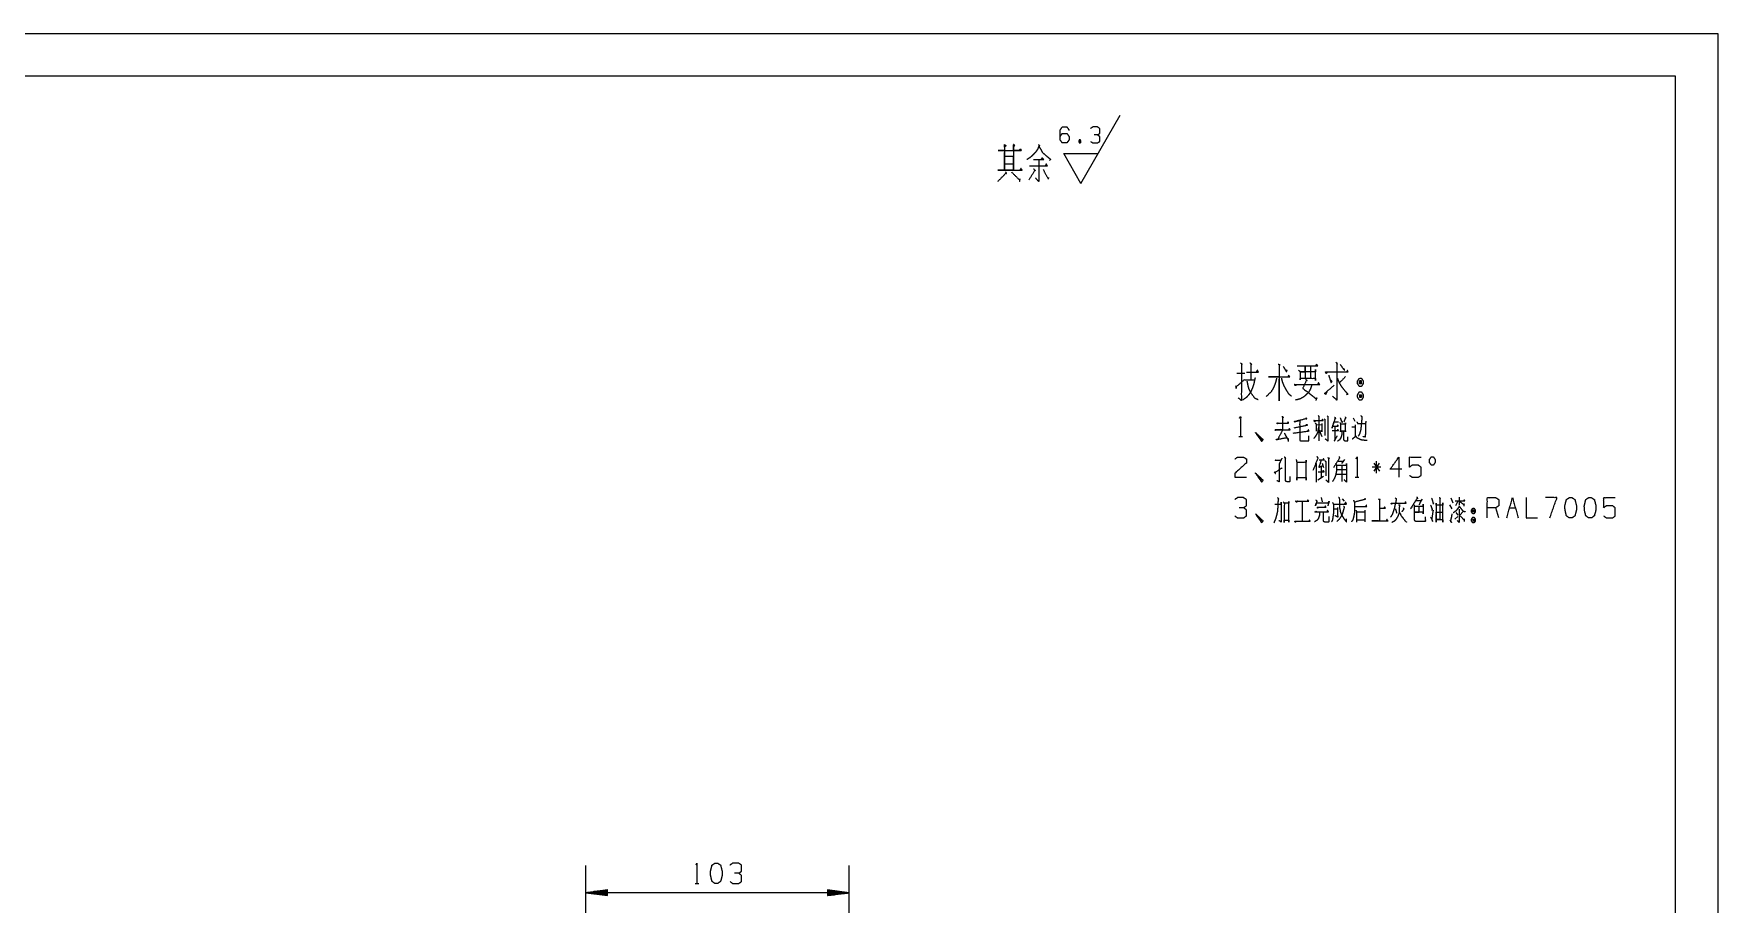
# Model space of a CAD drawing. Header units: millimetres. Extents: x 0 to 420, y 0 to 297.
# Drawn here: x 222.5 to 420, y 194.9 to 297 of the extents above; entities that cross this region are included whole.
import ezdxf

# ---------------------------------------------------------------- set-up
doc = ezdxf.new("R2010")
doc.units = ezdxf.units.MM
doc.layers.add('101', color=7, linetype='Continuous', true_color=0xffffff)

msp = doc.modelspace()

# ---------------------------------------------------------------- linework, layer by layer
at = {"layer": '101', "color": 133, "linetype": 'Continuous', "lineweight": 18}
for p, q in [((420, 297), (0, 297)), ((420, 0), (420, 297)), ((415, 292), (25, 292)), ((415, 5), (415, 292))]:
    msp.add_line(p, q, dxfattribs=at)
at = {"layer": '101', "color": 43, "linetype": 'Continuous', "lineweight": 18}
for p, q in [((345.26, 279.45), (349.88, 287.45)), ((345.08, 284.54), (345.21, 284.21)), ((343.25, 282.95), (347.28, 282.95)), ((345.26, 279.45), (343.25, 282.95))]:
    msp.add_line(p, q, dxfattribs=at)
at = {"layer": '101', "color": 72, "linetype": 'Continuous', "lineweight": 18}
for p, q in [((363.57, 257.19), (364.48, 257.19)), ((364.48, 256.4), (365.62, 256.4)), ((372.86, 251.15), (373.53, 251.17)), ((373.81, 251.85), (373.95, 251.7)), ((373.86, 251.75), (373.86, 249.87)), ((374.15, 252.2), (374.29, 252.05)), ((377.04, 250.9), (377.36, 250.9)), ((377.18, 251.97), (377.39, 251.57)), ((363.79, 249.75), (364.21, 249.75)), ((373.21, 250.52), (373.53, 249.75)), ((374.18, 247.31), (374.43, 247.24)), ((375.4, 246.89), (376.09, 246.89)), ((376.18, 247.09), (375.84, 246.61)), ((379.92, 245.46), (379.92, 246.89)), ((372.86, 246.59), (372.86, 244.41)), ((373.05, 244.69), (373.71, 245.11)), ((373.42, 246.21), (373.42, 244.94)), ((373.55, 246.64), (373.72, 246.14)), ((375.26, 245.36), (376.37, 245.36)), ((375.29, 245.91), (376.39, 245.91)), ((377.44, 244.99), (377.87, 244.99)), ((380.43, 246.19), (379.42, 246.19)), ((380.25, 246.66), (379.6, 245.71)), ((379.6, 246.66), (380.27, 245.71)), ((371.23, 242.2), (371.23, 239.85)), ((371.23, 242.17), (371.23, 239.85)), ((373.42, 242.62), (373.56, 242.1)), ((374.9, 241.3), (375.35, 241.3)), ((375.89, 242.47), (376.12, 242.2)), ((378.56, 241.12), (378.56, 239.75)), ((388.47, 241.77), (388.74, 241.27)), ((388.65, 242.57), (388.88, 242)), ((389.46, 242.2), (389.2, 241.65)), ((389.61, 242.65), (389.61, 241.7)), ((394.26, 240.22), (393.93, 241.42)), ((395.53, 241.42), (396.2, 241.42)), ((377.6, 240.92), (378.56, 240.92)), ((377.6, 240), (378.58, 240)), ((389.11, 240.07), (389.46, 240.4)), ((389.22, 240.87), (389.46, 240.55)), ((390.03, 240.92), (389.75, 240.6)), ((300.05, 197.36), (300.47, 197.36))]:
    msp.add_line(p, q, dxfattribs=at)
at = {"layer": '101', "color": 22, "linetype": 'Continuous', "lineweight": 18}
for p, q in [((287.22, 185.36), (287.22, 199.45)), ((318.12, 185.36), (318.12, 199.45)), ((289.76, 196.6), (287.22, 196.27)), ((318.12, 196.27), (287.22, 196.27)), ((287.22, 196.27), (289.76, 195.94)), ((289.76, 196.3), (287.41, 196.3)), ((289.76, 196.24), (287.41, 196.24)), ((289.76, 196.35), (287.8, 196.35)), ((289.76, 196.19), (287.8, 196.19)), ((289.76, 196.4), (288.18, 196.4)), ((289.76, 196.14), (288.18, 196.14)), ((289.76, 196.45), (288.57, 196.45)), ((289.76, 196.09), (288.57, 196.09)), ((289.76, 196.5), (288.95, 196.5)), ((289.76, 196.04), (288.95, 196.04)), ((289.76, 196.55), (289.34, 196.55)), ((289.76, 195.99), (289.34, 195.99)), ((289.76, 196.6), (289.72, 196.6)), ((289.76, 196.6), (289.72, 196.6)), ((289.76, 195.94), (289.72, 195.94)), ((289.76, 195.94), (289.72, 195.94)), ((289.76, 195.94), (289.76, 196.6)), ((315.58, 196.6), (315.61, 196.6)), ((315.58, 196.6), (315.61, 196.6)), ((318.12, 196.27), (315.58, 196.6)), ((315.58, 196.6), (315.58, 195.94)), ((315.58, 196.55), (315.99, 196.55)), ((315.58, 196.5), (316.38, 196.5)), ((315.58, 196.45), (316.77, 196.45)), ((315.58, 196.4), (317.15, 196.4)), ((315.58, 196.35), (317.54, 196.35)), ((315.58, 196.3), (317.92, 196.3)), ((315.58, 195.94), (318.12, 196.27)), ((315.58, 196.24), (317.92, 196.24)), ((315.58, 196.19), (317.54, 196.19)), ((315.58, 196.14), (317.15, 196.14)), ((315.58, 196.09), (316.77, 196.09)), ((315.58, 196.04), (316.38, 196.04)), ((315.58, 195.99), (315.99, 195.99)), ((315.58, 195.94), (315.61, 195.94)), ((315.58, 195.94), (315.61, 195.94))]:
    msp.add_line(p, q, dxfattribs=at)
at = {"layer": '101', "color": 43, "linetype": 'Continuous', "lineweight": 18}
for points, knots in [([(342.83, 284.93), (343.08, 285.31), (343.63, 285.31), (343.89, 284.93), (343.89, 284.56), (343.63, 284.19), (343.08, 284.19), (342.83, 284.56), (342.83, 285.68), (343.08, 286.06), (343.63, 286.06), (343.89, 285.68)], [0, 0, 0.076963, 0.169763, 0.248074, 0.312018, 0.39033, 0.48313, 0.560092, 0.751926, 0.828889, 0.921689, 1, 1]), ([(345.08, 284.21), (345.21, 284.21), (345.28, 284.38), (345.21, 284.54), (345.08, 284.54), (345.01, 284.38), (345.08, 284.21), (345.21, 284.54)], [0, 0, 0.093983, 0.236792, 0.365957, 0.45994, 0.589105, 0.731914, 1, 1]), ([(347.21, 285.13), (347.48, 285.31), (347.48, 285.88), (347.21, 286.06), (346.67, 286.06), (346.4, 285.88)], [0, 0, 0.153872, 0.429849, 0.583721, 0.846128, 1, 1]), ([(346.42, 284.36), (346.67, 284.19), (347.21, 284.19), (347.48, 284.36), (347.48, 284.93), (347.21, 285.13), (346.81, 285.13)], [0, 0, 0.12412, 0.343693, 0.472448, 0.703377, 0.836727, 1, 1])]:
    msp.add_open_spline(points, degree=1, knots=knots, dxfattribs=at)
at = {"layer": '101', "color": 72, "linetype": 'Continuous', "lineweight": 18}
for points, knots in [([(336.3, 284.01), (336.49, 283.86), (336.33, 283.71), (336.33, 284.01), (336.33, 281.01), (336.33, 283.3), (335.56, 283.3), (338.29, 283.3), (337.37, 283.3), (337.37, 283.98), (337.37, 281.01), (337.37, 282.59), (336.3, 282.59), (336.3, 281.73), (337.37, 281.73), (337.37, 281.01), (335.51, 281.01), (338.37, 281.01), (338.24, 281.2), (338.11, 281.01)], [0, 0, 0.009717, 0.01862, 0.030836, 0.152989, 0.24613, 0.277436, 0.388627, 0.426411, 0.453896, 0.574522, 0.638652, 0.681834, 0.716953, 0.760134, 0.789145, 0.864711, 0.9813, 0.99065, 1, 1]), ([(337.39, 283.79), (337.52, 283.9), (337.37, 284.01)], [0, 0, 0.471535, 1, 1]), ([(338.05, 283.3), (338.19, 283.49), (338.27, 283.3)], [0, 0, 0.529971, 1, 1]), ([(340.28, 284.01), (340.44, 283.86), (340.36, 283.9), (340.2, 283.45), (339.93, 283.08), (339.61, 282.74), (339.32, 282.48), (338.95, 282.25)], [0, 0, 0.086309, 0.12102, 0.309421, 0.490705, 0.673783, 0.828666, 1, 1]), ([(339.72, 282.25), (340.91, 282.25), (340.73, 282.44), (340.59, 282.25)], [0, 0, 0.707431, 0.863851, 1, 1]), ([(340.33, 283.79), (340.54, 283.49), (340.73, 283.11), (341.1, 282.78), (341.55, 282.4), (341.68, 282.29), (341.71, 282.29), (341.6, 282.14)], [0, 0, 0.16272, 0.348027, 0.570218, 0.82989, 0.906889, 0.918635, 1, 1]), ([(336.44, 280.79), (336.54, 280.6), (336.52, 280.68), (335.51, 279.66)], [0, 0, 0.125001, 0.171159, 1, 1]), ([(337.13, 280.79), (338.11, 279.81), (338.11, 280), (338.05, 279.66)], [0, 0, 0.723289, 0.821343, 1, 1]), ([(339.72, 281.16), (339.96, 280.9), (339.9, 281.01), (339.16, 279.85)], [0, 0, 0.190889, 0.257814, 1, 1]), ([(339.24, 281.5), (341.34, 281.5), (341.2, 281.73), (341.07, 281.43)], [0, 0, 0.780475, 0.877786, 1, 1]), ([(340.33, 282.25), (340.33, 279.66), (339.96, 280.08)], [0, 0, 0.823415, 1, 1]), ([(340.83, 281.09), (341.44, 280), (341.47, 280.15), (341.42, 279.93)], [0, 0, 0.764772, 0.858208, 1, 1]), ([(363.97, 258.42), (364.18, 258.2), (364.08, 258.35), (364.08, 254), (363.71, 254.3)], [0, 0, 0.058123, 0.092657, 0.910297, 1, 1]), ([(364.69, 257.3), (366.09, 257.3), (365.96, 257.56), (365.83, 257.34)], [0, 0, 0.716786, 0.866795, 1, 1]), ([(365.09, 258.42), (365.32, 258.2), (365.19, 258.27), (365.19, 256.44)], [0, 0, 0.141502, 0.20722, 1, 1]), ([(368.39, 258.27), (368.63, 258.16), (368.53, 258.2), (368.53, 253.96), (368.53, 256.77), (367.25, 256.77), (369.75, 256.77), (369.61, 256.96), (369.56, 256.77)], [0, 0, 0.022712, 0.032395, 0.397209, 0.639342, 0.748903, 0.963459, 0.983226, 1, 1]), ([(369, 257.97), (369.37, 257.34), (369.45, 257.49), (369.27, 257.56)], [0, 0, 0.665981, 0.819264, 1, 1]), ([(370.64, 258.05), (373.05, 258.05), (372.92, 258.24), (372.76, 258.05)], [0, 0, 0.835357, 0.914861, 1, 1]), ([(370.77, 257.56), (370.99, 257.37), (370.99, 256.4), (370.99, 256.59), (372.76, 256.59), (372.76, 256.32), (372.76, 257.64), (372.76, 257.34), (370.91, 257.34), (371.57, 257.34), (371.57, 258.01), (371.57, 256.59), (372.23, 256.59), (372.23, 257.97)], [0, 0, 0.024059, 0.106925, 0.122861, 0.273835, 0.296146, 0.407697, 0.433194, 0.590927, 0.647261, 0.70463, 0.825742, 0.882076, 1, 1]), ([(374.16, 257.3), (374.03, 257.15), (373.95, 257.34), (376.6, 257.34), (376.52, 257.52), (376.42, 257.34)], [0, 0, 0.057624, 0.116249, 0.879372, 0.937997, 1, 1]), ([(374.32, 256.96), (374.59, 256.1), (374.72, 256.21), (374.53, 256.4)], [0, 0, 0.673384, 0.803126, 1, 1]), ([(375.14, 258.5), (375.36, 258.24), (375.28, 258.39), (375.28, 254.04), (374.77, 254.49)], [0, 0, 0.060999, 0.091687, 0.877915, 1, 1]), ([(376.31, 256.81), (375.59, 256.06), (375.33, 256.62), (375.59, 255.99), (375.83, 255.61), (376.1, 255.27), (376.55, 254.75), (376.6, 254.75), (376.42, 254.67)], [0, 0, 0.248762, 0.397965, 0.56362, 0.670266, 0.773238, 0.939259, 0.951976, 1, 1]), ([(375.67, 258.2), (376.15, 257.56), (376.18, 257.67), (375.97, 257.71)], [0, 0, 0.706417, 0.808952, 1, 1]), ([(363.41, 255.72), (363.49, 255.39), (363.44, 255.57), (364.48, 256.47)], [0, 0, 0.181314, 0.283201, 1, 1]), ([(365.69, 256.66), (365.59, 256.14), (365.48, 255.72), (365.35, 255.39), (365.19, 255.01), (364.93, 254.64), (364.66, 254.34), (364.24, 254.04)], [0, 0, 0.172181, 0.309102, 0.425674, 0.556629, 0.704264, 0.832974, 1, 1]), ([(364.74, 256.25), (364.79, 255.99), (364.85, 255.69), (364.95, 255.35), (365.11, 255.01), (365.62, 254.3), (366.04, 254.11)], [0, 0, 0.101605, 0.217194, 0.351415, 0.492972, 0.824035, 1, 1]), ([(368.21, 256.59), (368.08, 256.06), (367.84, 255.46), (367.57, 255.01), (366.99, 254.45)], [0, 0, 0.214891, 0.471147, 0.678421, 1, 1]), ([(368.77, 256.62), (368.87, 256.21), (369.08, 255.69), (369.35, 255.2), (369.64, 254.75), (369.96, 254.52)], [0, 0, 0.172226, 0.40119, 0.625583, 0.842426, 1, 1]), ([(370.56, 255.87), (370.43, 255.72), (370.3, 255.87), (373.27, 255.87), (373.11, 256.06), (372.98, 255.8)], [0, 0, 0.051194, 0.102396, 0.86189, 0.924783, 1, 1]), ([(372.31, 255.76), (372.23, 255.46), (371.99, 254.97), (371.49, 254.49), (371.01, 254.19), (370.43, 254.04)], [0, 0, 0.114107, 0.313647, 0.571363, 0.7786, 1, 1]), ([(371.62, 256.47), (371.81, 256.32), (371.73, 256.4), (371.28, 255.42), (372.87, 254.19), (372.92, 254.3), (372.82, 254)], [0, 0, 0.061508, 0.089685, 0.366521, 0.885941, 0.917994, 1, 1]), ([(374.11, 255.05), (373.98, 254.71), (373.84, 254.82), (374.98, 255.8)], [0, 0, 0.178053, 0.26342, 1, 1]), ([(378.16, 256.59), (377.92, 256.59), (377.71, 256.29), (377.71, 255.95), (377.92, 255.65), (378.16, 255.65), (378.37, 255.95), (378.37, 256.29), (378.16, 256.59)], [0, 0, 0.091013, 0.231145, 0.359868, 0.5, 0.591013, 0.731145, 0.859868, 1, 1]), ([(378.37, 254.67), (378.16, 255.01), (377.92, 255.01), (377.71, 254.67), (377.71, 254.37), (377.92, 254.04), (378.16, 254.04), (378.37, 254.37), (378.37, 254.67)], [0, 0, 0.149194, 0.238511, 0.387705, 0.5, 0.649194, 0.738511, 0.887705, 1, 1]), ([(378.16, 255.95), (378.16, 256.29), (377.92, 256.29)], [0, 0, 0.585806, 1, 1]), ([(377.92, 255.95), (378.16, 255.95), (377.92, 256.29), (377.92, 255.95)], [0, 0, 0.241169, 0.658908, 1, 1]), ([(378.16, 254.67), (377.92, 254.67), (378.16, 254.37), (378.16, 254.67)], [0, 0, 0.258816, 0.674596, 1, 1]), ([(377.92, 254.67), (377.92, 254.37), (378.16, 254.37)], [0, 0, 0.556988, 1, 1]), ([(363.86, 251.92), (364, 252.12), (364, 249.75)], [0, 0, 0.093489, 1, 1]), ([(368.87, 252.15), (368.99, 251.97), (368.9, 252.05), (368.9, 250.57), (368.04, 250.57), (369.79, 250.57), (369.7, 250.67), (369.59, 250.55)], [0, 0, 0.045422, 0.069991, 0.382592, 0.566137, 0.936976, 0.965255, 1, 1]), ([(368.39, 251.35), (368.3, 251.25), (368.25, 251.35), (369.63, 251.35), (369.54, 251.47), (369.47, 251.35)], [0, 0, 0.06944, 0.128335, 0.845638, 0.925287, 1, 1]), ([(371.66, 251.97), (371.75, 251.8), (371.69, 251.85), (370.26, 251.5), (370.92, 251.65), (370.92, 249.45), (370.95, 249.3), (371.04, 249.27), (371.99, 249.27), (371.99, 249.85)], [0, 0, 0.030682, 0.042087, 0.272767, 0.377783, 0.722121, 0.746242, 0.760618, 0.910004, 1, 1]), ([(370.28, 250.8), (371.85, 251.1), (371.75, 251.17), (371.62, 251.05)], [0, 0, 0.839681, 0.90778, 1, 1]), ([(373.14, 250.92), (373.07, 250.55), (373.03, 250.32), (372.96, 250.12), (372.79, 249.82), (372.7, 249.7), (372.56, 249.52)], [0, 0, 0.246544, 0.393698, 0.530765, 0.755723, 0.854644, 1, 1]), ([(372.73, 251.62), (372.68, 251.5), (372.59, 251.65), (373.67, 251.65), (373.6, 251.8), (373.55, 251.65)], [0, 0, 0.079259, 0.180902, 0.810328, 0.907126, 1, 1]), ([(372.73, 251.37), (372.84, 251.22), (372.84, 250.4)], [0, 0, 0.182136, 1, 1]), ([(373.1, 252.22), (373.17, 252.1), (373.17, 249.25)], [0, 0, 0.047969, 1, 1]), ([(373.53, 251.3), (373.53, 250.32), (373.37, 250.47)], [0, 0, 0.816829, 1, 1]), ([(374.22, 252.1), (374.22, 249.25), (373.9, 249.5)], [0, 0, 0.875674, 1, 1]), ([(375.01, 252.05), (375.15, 251.87), (375.08, 251.95), (374.71, 250.75), (374.96, 251.5), (375.49, 251.5)], [0, 0, 0.077466, 0.112953, 0.545466, 0.817408, 1, 1]), ([(374.83, 251), (375.47, 251), (375.38, 251.12), (375.31, 251)], [0, 0, 0.681995, 0.846082, 1, 1]), ([(375.06, 250.97), (375.06, 249.45), (374.97, 249.22), (375.33, 249.85)], [0, 0, 0.613735, 0.711022, 1, 1]), ([(375.63, 251.4), (375.72, 251.25), (375.72, 250.3), (375.72, 250.42), (376.3, 250.42), (376.3, 250.3), (376.3, 251.35), (376.3, 251.22), (375.7, 251.22)], [0, 0, 0.046637, 0.301102, 0.334589, 0.490815, 0.524301, 0.805553, 0.839034, 1, 1]), ([(375.66, 251.97), (375.89, 251.4), (375.95, 251.47), (375.8, 251.65)], [0, 0, 0.661489, 0.759616, 1, 1]), ([(376.25, 252.07), (376.34, 251.92), (376.3, 252), (376.09, 251.47)], [0, 0, 0.211483, 0.312228, 1, 1]), ([(377.43, 251.12), (377.43, 249.87), (377.41, 249.72), (377.27, 249.6), (377.07, 249.45)], [0, 0, 0.681074, 0.763374, 0.866199, 1, 1]), ([(377.62, 251.47), (377.73, 251.3), (378.65, 251.3)], [0, 0, 0.182091, 1, 1]), ([(378.08, 252.22), (378.22, 252.07), (378.19, 251.72), (378.15, 251.25), (378.08, 250.57), (377.94, 250.07), (377.78, 249.8)], [0, 0, 0.08083, 0.218769, 0.405546, 0.671674, 0.875423, 1, 1]), ([(378.66, 251.57), (378.61, 249.7), (378.35, 249.75)], [0, 0, 0.874254, 1, 1]), ([(365.87, 250.02), (366.47, 249.4), (366.33, 249.4), (365.73, 250.25), (366.47, 249.17), (366.63, 249.4), (365.73, 250.25)], [0, 0, 0.178022, 0.207052, 0.420792, 0.689029, 0.745607, 1, 1]), ([(368.16, 250.55), (368.09, 250.47), (368.04, 250.57)], [0, 0, 0.476595, 1, 1]), ([(368.87, 250.42), (368.32, 249.4), (368.16, 249.4), (369.42, 249.65), (369.13, 250.17), (369.58, 249.35), (369.59, 249.5), (369.56, 249.17)], [0, 0, 0.252057, 0.286556, 0.564055, 0.693379, 0.896345, 0.929101, 1, 1]), ([(370.17, 250.17), (372.01, 250.42), (371.94, 250.55), (371.84, 250.42)], [0, 0, 0.857805, 0.924206, 1, 1]), ([(374.74, 250.47), (375.49, 250.47), (375.38, 250.57), (375.29, 250.45)], [0, 0, 0.712977, 0.852994, 1, 1]), ([(375.88, 250.35), (375.88, 250.07), (375.8, 249.8), (375.7, 249.52), (375.57, 249.35), (375.35, 249.22)], [0, 0, 0.206834, 0.420393, 0.64207, 0.803267, 1, 1]), ([(376.07, 250.35), (376.07, 249.4), (376.14, 249.3), (376.28, 249.25), (376.55, 249.25), (376.55, 249.72)], [0, 0, 0.484054, 0.546467, 0.622881, 0.757968, 1, 1]), ([(377.48, 249.85), (377.6, 249.65), (377.78, 249.57), (377.98, 249.47), (378.15, 249.4), (378.35, 249.37), (378.59, 249.35), (378.84, 249.35)], [0, 0, 0.153693, 0.279205, 0.422108, 0.54759, 0.675713, 0.838282, 1, 1]), ([(363.33, 247.14), (363.64, 247.36), (364.33, 247.36), (364.67, 247.14), (364.67, 246.66), (363.31, 245.46), (363.33, 244.99), (364.67, 244.99)], [0, 0, 0.069694, 0.192978, 0.265272, 0.350227, 0.67474, 0.759754, 1, 1]), ([(368.18, 247.04), (368.14, 246.94), (368.06, 246.99), (368.8, 246.99)], [0, 0, 0.111652, 0.218549, 1, 1]), ([(368.83, 247.21), (368.5, 246.51), (368.5, 244.46), (368.25, 244.59)], [0, 0, 0.250151, 0.910671, 1, 1]), ([(369.12, 247.39), (369.29, 247.19), (369.21, 247.24), (369.21, 244.71), (369.22, 244.59), (369.38, 244.51), (369.79, 244.51), (369.79, 245.09)], [0, 0, 0.063895, 0.088198, 0.692698, 0.72292, 0.765024, 0.862344, 1, 1]), ([(370.51, 247.09), (370.58, 246.76), (370.58, 244.64), (370.58, 244.96), (371.68, 244.96), (371.68, 244.64), (371.68, 246.99), (371.68, 246.74), (370.6, 246.74)], [0, 0, 0.042201, 0.311816, 0.353051, 0.492088, 0.533323, 0.831485, 0.863203, 1, 1]), ([(372.52, 245.81), (373.07, 247.24), (372.98, 247.39), (372.96, 247.41)], [0, 0, 0.881759, 0.982305, 1, 1]), ([(373.44, 246.99), (373.17, 246.16), (373.63, 246.36)], [0, 0, 0.633567, 1, 1]), ([(373.19, 247.04), (373.79, 247.04), (373.72, 247.16), (373.63, 247.04)], [0, 0, 0.669488, 0.829459, 1, 1]), ([(373.86, 246.94), (373.97, 246.84), (373.97, 245.16)], [0, 0, 0.080046, 1, 1]), ([(374.31, 247.24), (374.31, 244.39), (373.97, 244.69)], [0, 0, 0.863559, 1, 1]), ([(375.54, 247.44), (375.59, 247.24), (374.89, 246.11)], [0, 0, 0.134735, 1, 1]), ([(377.52, 247.16), (377.66, 247.36), (377.66, 244.99)], [0, 0, 0.093489, 1, 1]), ([(382.88, 245.94), (381.54, 245.94), (382.55, 247.36), (382.55, 244.99)], [0, 0, 0.245869, 0.565293, 1, 1]), ([(383.8, 245.21), (384.13, 244.99), (384.82, 244.99), (385.16, 245.21), (385.16, 246.16), (384.82, 246.41), (384.13, 246.41), (383.8, 246.19), (383.8, 247.36), (385.16, 247.36)], [0, 0, 0.062227, 0.168343, 0.23057, 0.376816, 0.441266, 0.547382, 0.609609, 0.790491, 1, 1]), ([(386.36, 246.41), (386.59, 246.41), (386.8, 246.74), (386.8, 247.06), (386.59, 247.39), (386.36, 247.39), (386.13, 247.06), (386.13, 246.74), (386.36, 246.41)], [0, 0, 0.085681, 0.230394, 0.351585, 0.496291, 0.581973, 0.730387, 0.851579, 1, 1]), ([(365.87, 245.26), (366.47, 244.64), (366.33, 244.64), (365.73, 245.49), (366.47, 244.41), (366.63, 244.64), (365.73, 245.49)], [0, 0, 0.178022, 0.207052, 0.420792, 0.689029, 0.745607, 1, 1]), ([(367.93, 245.64), (368.07, 245.44), (368, 245.54), (368.87, 246.11)], [0, 0, 0.174088, 0.261132, 1, 1]), ([(373.1, 245.64), (373.78, 245.64), (373.67, 245.79), (373.6, 245.64)], [0, 0, 0.657711, 0.837607, 1, 1]), ([(375.12, 246.59), (375.24, 246.41), (375.24, 245.91), (375.22, 245.69), (375.2, 245.54), (375.15, 245.31), (375.08, 245.09), (374.99, 244.86), (374.9, 244.71), (374.76, 244.49)], [0, 0, 0.095694, 0.318944, 0.419714, 0.487156, 0.590371, 0.695675, 0.80361, 0.88134, 1, 1]), ([(375.26, 246.41), (376.42, 246.41), (376.42, 246.61), (376.42, 244.41), (376.14, 244.69)], [0, 0, 0.294503, 0.344998, 0.900418, 1, 1]), ([(375.79, 246.39), (375.88, 246.41), (375.88, 244.49)], [0, 0, 0.045523, 1, 1]), ([(364.33, 241.42), (364.67, 241.65), (364.67, 242.37), (364.33, 242.6), (363.64, 242.6), (363.31, 242.37)], [0, 0, 0.153871, 0.429848, 0.583719, 0.846116, 1, 1]), ([(363.33, 240.45), (363.64, 240.22), (364.33, 240.22), (364.67, 240.45), (364.67, 241.17), (364.33, 241.42), (363.82, 241.42)], [0, 0, 0.124123, 0.343689, 0.472444, 0.703374, 0.836728, 1, 1]), ([(368.32, 242.62), (368.46, 242.42), (368.39, 242.52), (368.37, 241.85), (368.34, 241.35), (368.3, 240.92), (368.22, 240.57), (368.09, 240.12), (367.9, 239.65)], [0, 0, 0.073965, 0.11095, 0.314869, 0.466245, 0.59504, 0.704056, 0.844996, 1, 1]), ([(367.99, 241.85), (368.75, 241.85), (368.75, 242.05), (368.75, 239.75), (368.46, 239.92)], [0, 0, 0.211561, 0.267227, 0.907427, 1, 1]), ([(368.99, 242.1), (369.12, 241.97), (369.12, 239.7), (369.12, 239.95), (369.65, 239.95), (369.65, 239.72), (369.65, 242.12), (369.65, 241.95), (369.08, 241.95)], [0, 0, 0.026662, 0.37153, 0.409426, 0.489805, 0.523913, 0.887732, 0.914262, 1, 1]), ([(370.65, 242.2), (370.56, 242.05), (370.44, 242.2), (371.98, 242.2), (371.87, 242.32), (371.78, 242.17)], [0, 0, 0.077578, 0.164221, 0.849386, 0.922422, 1, 1]), ([(372.86, 241), (372.77, 240.87), (372.7, 240.95), (374.29, 240.95), (374.2, 241.1), (374.11, 241)], [0, 0, 0.071045, 0.118894, 0.857251, 0.938064, 1, 1]), ([(372.8, 242.35), (372.95, 242.2), (372.77, 241.65), (372.89, 242), (374.29, 242), (374.39, 242.2), (374.22, 241.65)], [0, 0, 0.061433, 0.2336, 0.344228, 0.760367, 0.827833, 1, 1]), ([(373.12, 241.47), (373.03, 241.35), (372.98, 241.47), (374.02, 241.47), (373.93, 241.62), (373.86, 241.52)], [0, 0, 0.094005, 0.177397, 0.817856, 0.924786, 1, 1]), ([(374.87, 241.85), (374.87, 241.02), (374.87, 240.7), (374.83, 240.47), (374.81, 240.27), (374.76, 240), (374.67, 239.77)], [0, 0, 0.392794, 0.547532, 0.65597, 0.751569, 0.884913, 1, 1]), ([(374.76, 242.05), (374.87, 241.85), (376.39, 241.85)], [0, 0, 0.129626, 1, 1]), ([(375.35, 241.45), (375.38, 240.32), (375.06, 240.47)], [0, 0, 0.761916, 1, 1]), ([(376.07, 241.62), (376.14, 241.47), (375.98, 240.9), (375.91, 240.67), (375.79, 240.42), (375.65, 240.22), (375.54, 240.05), (375.29, 239.82)], [0, 0, 0.08046, 0.369893, 0.48432, 0.619644, 0.738484, 0.837753, 1, 1]), ([(375.47, 242.67), (375.57, 242.55), (375.57, 241.57), (375.59, 241.45), (375.65, 241.15), (375.66, 241), (375.8, 240.65), (375.91, 240.45), (376, 240.3), (376.12, 240.1), (376.25, 239.95), (376.39, 239.77), (376.39, 240.12)], [0, 0, 0.046787, 0.325083, 0.361123, 0.448077, 0.491191, 0.598935, 0.663557, 0.713243, 0.780374, 0.835878, 0.900094, 1, 1]), ([(376.41, 241.87), (376.3, 242.07), (376.18, 241.87)], [0, 0, 0.490503, 1, 1]), ([(377.36, 242.1), (377.36, 241.05), (377.34, 240.9), (377.32, 240.7), (377.25, 240.4), (377.2, 240.2), (377.16, 240), (376.99, 239.77)], [0, 0, 0.436376, 0.499141, 0.582587, 0.710677, 0.796673, 0.881083, 1, 1]), ([(378.56, 242.55), (378.59, 242.4), (377.36, 242.07), (377.27, 242.3)], [0, 0, 0.092004, 0.855686, 1, 1]), ([(377.41, 241.57), (378.77, 241.57), (378.74, 241.72), (378.66, 241.6)], [0, 0, 0.820523, 0.913425, 1, 1]), ([(377.5, 241.15), (377.59, 240.95), (377.59, 239.72)], [0, 0, 0.151467, 1, 1]), ([(380.15, 242.45), (380.36, 242.35), (380.27, 242.42), (380.27, 239.87), (379.39, 239.87), (381.28, 239.87), (381.14, 240.05), (381.05, 239.87)], [0, 0, 0.038466, 0.057479, 0.475757, 0.620718, 0.930938, 0.967845, 1, 1]), ([(380.29, 241.37), (380.98, 241.37), (380.87, 241.5), (380.78, 241.35)], [0, 0, 0.670985, 0.830539, 1, 1]), ([(382.12, 242.57), (382.25, 242.47), (382.16, 241.95), (382.07, 241.65), (382.03, 241.4), (381.96, 241.17), (381.79, 240.67), (381.66, 240.45), (381.56, 240.3)], [0, 0, 0.064584, 0.280709, 0.407666, 0.510167, 0.605908, 0.821195, 0.925433, 1, 1]), ([(381.75, 241.92), (381.7, 241.82), (381.64, 241.95), (383.41, 241.95), (383.32, 242.1), (383.25, 241.97)], [0, 0, 0.048497, 0.106661, 0.863887, 0.938479, 1, 1]), ([(382.49, 241.77), (382.72, 241.72), (382.62, 241.72), (382.58, 241.17), (382.58, 240.9), (382.55, 240.7), (382.48, 240.55), (382.42, 240.4), (382.3, 240.2), (382.16, 239.97), (382, 239.82), (381.73, 239.7)], [0, 0, 0.086836, 0.125993, 0.329514, 0.431058, 0.506063, 0.5673, 0.626042, 0.712891, 0.81102, 0.891762, 1, 1]), ([(382.14, 241.3), (382.3, 240.77), (382.33, 240.82), (382.28, 240.9)], [0, 0, 0.781805, 0.869071, 1, 1]), ([(383.06, 241.4), (383.13, 241.27), (382.88, 240.92)], [0, 0, 0.250954, 1, 1]), ([(384.66, 242.7), (384.75, 242.47), (384.7, 242.55), (383.92, 241.27), (384.52, 242.27), (385.18, 242.27), (385.28, 242.42), (384.91, 241.77)], [0, 0, 0.052782, 0.072837, 0.398927, 0.653667, 0.796458, 0.836568, 1, 1]), ([(384.35, 241.75), (384.35, 239.97), (384.43, 239.87), (384.59, 239.85), (385.69, 239.85), (385.69, 240.35)], [0, 0, 0.484268, 0.520681, 0.564615, 0.863587, 1, 1]), ([(384.36, 241.6), (385.39, 241.6), (385.39, 241.82), (385.39, 240.7), (385.39, 240.9), (384.4, 240.9), (384.91, 240.9), (384.91, 241.62)], [0, 0, 0.213458, 0.260308, 0.49456, 0.536206, 0.742304, 0.849038, 1, 1]), ([(386.27, 241.72), (386.46, 241.22), (386.46, 241.3), (386.43, 241.1)], [0, 0, 0.658577, 0.750664, 1, 1]), ([(386.27, 240.32), (386.52, 239.82), (386.44, 240.07), (386.6, 241.15)], [0, 0, 0.292947, 0.429375, 1, 1]), ([(386.39, 242.55), (386.6, 241.87), (386.62, 242), (386.55, 241.85)], [0, 0, 0.707834, 0.834121, 1, 1]), ([(387.29, 242.62), (387.42, 242.47), (387.35, 242.55), (387.35, 240.05), (386.89, 240.05), (387.72, 240.05), (387.72, 239.72), (387.72, 241.97), (387.72, 241.72), (386.94, 241.72), (386.94, 241.95), (386.94, 239.72), (386.94, 240.9), (387.72, 240.9)], [0, 0, 0.016076, 0.024598, 0.231325, 0.269326, 0.338021, 0.364896, 0.550952, 0.571625, 0.635935, 0.65454, 0.838527, 0.935691, 1, 1]), ([(389.62, 241.6), (389.55, 241.45), (389.38, 241.22), (389.22, 241.02), (388.92, 240.82)], [0, 0, 0.155205, 0.423008, 0.662177, 1, 1]), ([(389.15, 242.22), (390.29, 242.22), (390.21, 242.35), (390.14, 242.22)], [0, 0, 0.794741, 0.900636, 1, 1]), ([(389.62, 241.25), (389.62, 239.7), (389.38, 239.92)], [0, 0, 0.822516, 1, 1]), ([(389.62, 241.57), (389.78, 241.4), (389.91, 241.22), (390.08, 241.02), (390.37, 240.95)], [0, 0, 0.234105, 0.446223, 0.710423, 1, 1]), ([(389.73, 242.12), (390.19, 241.77), (390.19, 241.87), (390.15, 241.62)], [0, 0, 0.621047, 0.728562, 1, 1]), ([(391.37, 241.35), (391.21, 241.35), (391.07, 241.15), (391.07, 240.92), (391.21, 240.72), (391.37, 240.72), (391.51, 240.92), (391.51, 241.15), (391.37, 241.35)], [0, 0, 0.09101, 0.231137, 0.359859, 0.499986, 0.590996, 0.731137, 0.859859, 1, 1]), ([(391.21, 240.92), (391.37, 240.92), (391.21, 241.15), (391.21, 240.92)], [0, 0, 0.241164, 0.658904, 1, 1]), ([(391.37, 240.92), (391.37, 241.15), (391.21, 241.15)], [0, 0, 0.585813, 1, 1]), ([(392.92, 240.22), (392.92, 242.6), (393.93, 242.6), (394.26, 242.37), (394.26, 241.65), (393.93, 241.42), (392.92, 241.42)], [0, 0, 0.400953, 0.571031, 0.639279, 0.761674, 0.829922, 1, 1]), ([(395.2, 240.22), (395.87, 242.6), (396.54, 240.22)], [0, 0, 0.500001, 1, 1]), ([(397.47, 242.6), (397.47, 240.22), (398.82, 240.22)], [0, 0, 0.638734, 1, 1]), ([(400.25, 240.22), (401.09, 242.6), (399.75, 242.6)], [0, 0, 0.65247, 1, 1]), ([(402.86, 240.22), (403.19, 240.47), (403.37, 241.17), (403.37, 241.65), (403.19, 242.37), (402.86, 242.6), (402.52, 242.6), (402.19, 242.37), (402.01, 241.65), (402.03, 241.17), (402.19, 240.47), (402.52, 240.22), (402.86, 240.22)], [0, 0, 0.06753, 0.183973, 0.260587, 0.380945, 0.446147, 0.50031, 0.565507, 0.685866, 0.762533, 0.878312, 0.945837, 1, 1]), ([(405.13, 240.22), (405.47, 240.47), (405.65, 241.17), (405.65, 241.65), (405.47, 242.37), (405.13, 242.6), (404.8, 242.6), (404.46, 242.37), (404.29, 241.65), (404.3, 241.17), (404.46, 240.47), (404.8, 240.22), (405.13, 240.22)], [0, 0, 0.067525, 0.18397, 0.260583, 0.380943, 0.446139, 0.500302, 0.565504, 0.685863, 0.762529, 0.878307, 0.945837, 1, 1]), ([(406.56, 240.45), (406.9, 240.22), (407.59, 240.22), (407.92, 240.45), (407.92, 241.4), (407.59, 241.65), (406.9, 241.65), (406.56, 241.42), (406.56, 242.6), (407.92, 242.6)], [0, 0, 0.062227, 0.168343, 0.23057, 0.376816, 0.441266, 0.547382, 0.609609, 0.790491, 1, 1]), ([(365.87, 240.5), (366.47, 239.87), (366.33, 239.87), (365.73, 240.72), (366.47, 239.65), (366.63, 239.87), (365.73, 240.72)], [0, 0, 0.178022, 0.207052, 0.420792, 0.689029, 0.745607, 1, 1]), ([(370.53, 239.82), (370.42, 239.72), (370.35, 239.85), (372.15, 239.85), (372.06, 239.97), (371.98, 239.85)], [0, 0, 0.060773, 0.120654, 0.872341, 0.936171, 1, 1]), ([(373.26, 240.9), (373.23, 240.52), (373.12, 240.17), (372.96, 239.95), (372.64, 239.75)], [0, 0, 0.27026, 0.532678, 0.730391, 1, 1]), ([(373.69, 240.92), (373.69, 239.95), (373.67, 239.87), (373.85, 239.77), (374.36, 239.77), (374.36, 240.4)], [0, 0, 0.407488, 0.439691, 0.524558, 0.738786, 1, 1]), ([(382.62, 240.87), (382.72, 240.7), (382.81, 240.47), (382.97, 240.3), (383.24, 239.92), (383.46, 239.72)], [0, 0, 0.141433, 0.308524, 0.471973, 0.789416, 1, 1]), ([(388.54, 239.95), (388.72, 239.7), (388.63, 239.82), (388.81, 240.7)], [0, 0, 0.226462, 0.339685, 1, 1]), ([(389.75, 240.47), (390.19, 239.97), (390.21, 240.1), (390.19, 239.82)], [0, 0, 0.624149, 0.742234, 1, 1]), ([(391.51, 240.07), (391.37, 240.3), (391.21, 240.3), (391.07, 240.07), (391.07, 239.87), (391.21, 239.65), (391.37, 239.65), (391.51, 239.87), (391.51, 240.07)], [0, 0, 0.149204, 0.238517, 0.387709, 0.5, 0.649192, 0.738505, 0.887709, 1, 1]), ([(391.37, 240.07), (391.21, 240.07), (391.37, 239.87), (391.37, 240.07)], [0, 0, 0.258816, 0.674596, 1, 1]), ([(391.21, 240.07), (391.21, 239.87), (391.37, 239.87)], [0, 0, 0.556988, 1, 1]), ([(300.12, 199.54), (300.26, 199.74), (300.26, 197.36)], [0, 0, 0.093489, 1, 1]), ([(302.69, 197.36), (303.03, 197.61), (303.21, 198.31), (303.21, 198.79), (303.03, 199.51), (302.69, 199.74), (302.36, 199.74), (302.02, 199.51), (301.85, 198.79), (301.86, 198.31), (302.02, 197.61), (302.36, 197.36), (302.69, 197.36)], [0, 0, 0.067528, 0.183975, 0.260585, 0.380944, 0.446143, 0.500306, 0.565505, 0.685864, 0.762527, 0.878309, 0.945837, 1, 1]), ([(305.15, 198.56), (305.48, 198.79), (305.48, 199.51), (305.15, 199.74), (304.46, 199.74), (304.12, 199.51)], [0, 0, 0.153877, 0.429855, 0.583732, 0.846129, 1, 1]), ([(304.14, 197.59), (304.46, 197.36), (305.15, 197.36), (305.48, 197.59), (305.48, 198.31), (305.15, 198.56), (304.64, 198.56)], [0, 0, 0.124117, 0.343683, 0.472443, 0.70338, 0.836735, 1, 1])]:
    msp.add_open_spline(points, degree=1, knots=knots, dxfattribs=at)

doc.saveas('drawing.dxf')
